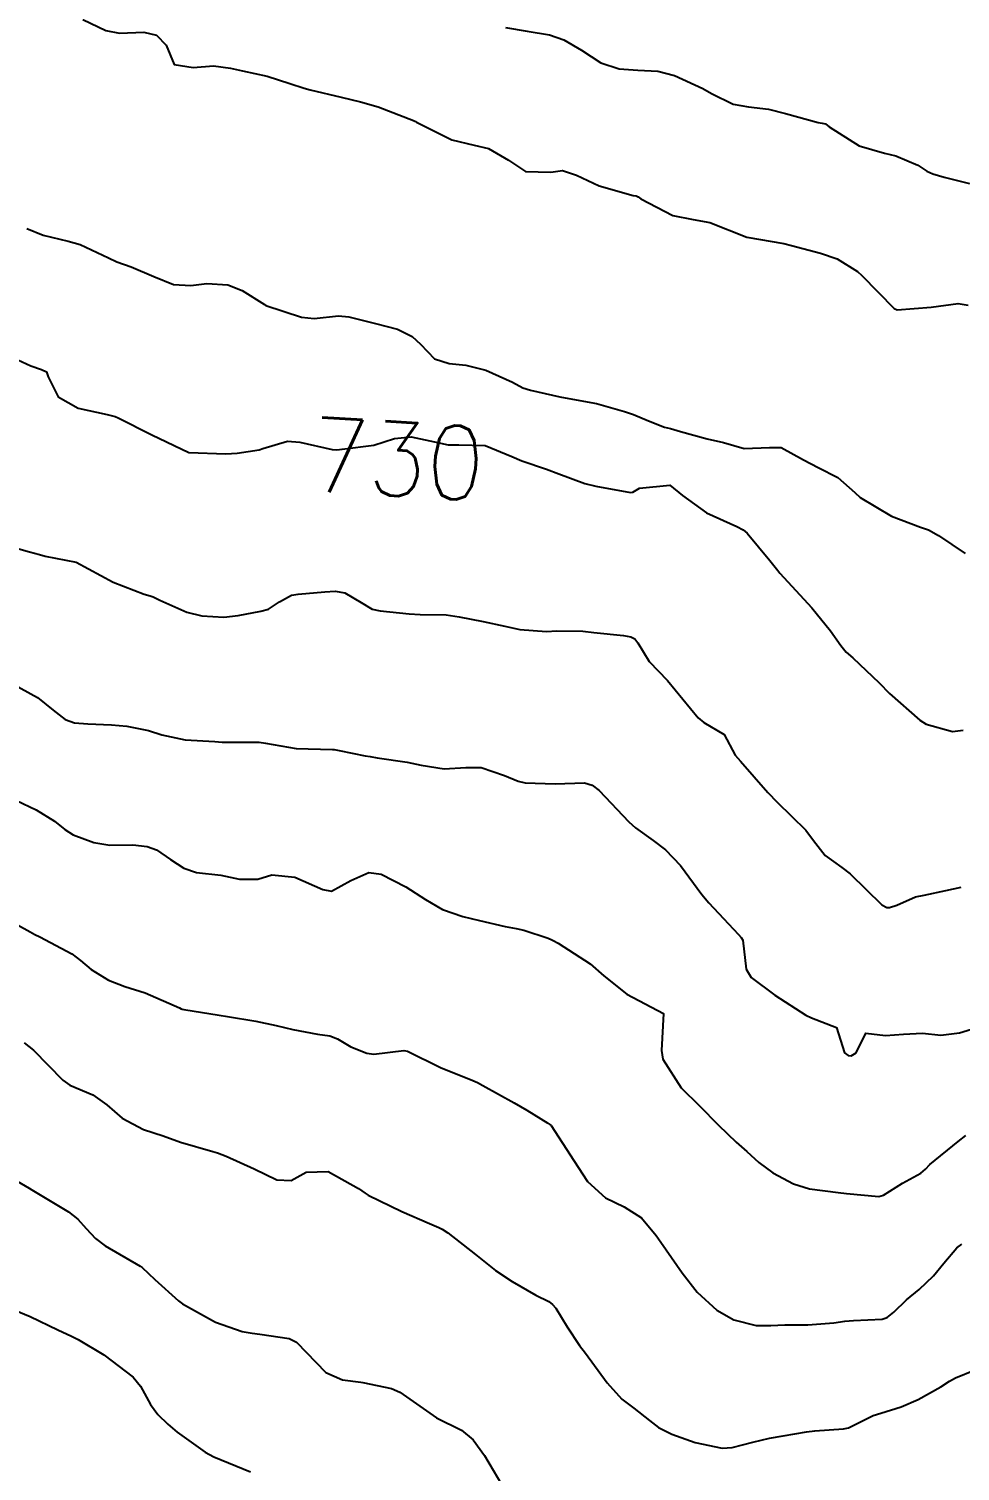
# Model space of a CAD drawing. Header units: metres. Extents: x 298520 to 308411, y 7433745 to 7450750.
# Drawn here: x 303411.5 to 303461.8, y 7440629 to 7440707 of the extents above; entities that cross this region are included whole.
import ezdxf
from ezdxf.enums import TextEntityAlignment as Align

# ---------------------------------------------------------------- set-up
doc = ezdxf.new("R2010")
doc.units = ezdxf.units.M
doc.header["$LTSCALE"] = 10
for name, color, linetype in [('Cotas', 45, 'Continuous'), ('Curvas de Nivel 1m', 11, 'Continuous'), ('Curvas de Nivel 5m', 15, 'Continuous')]:
    doc.layers.add(name, color=color, linetype=linetype)
doc.styles.add('Style-STANDARD', font='STANDARD.shx')

msp = doc.modelspace()

# ---------------------------------------------------------------- linework, layer by layer
at = {"layer": 'Curvas de Nivel 1m', "flags": 128}
for points, elevation in [([(303414.413, 7440707.486), (303415.657, 7440706.884), (303416.402, 7440706.739), (303417.717, 7440706.803), (303418.401, 7440706.636), (303418.913, 7440706.102), (303419.339, 7440705.052), (303420.381, 7440704.889), (303421.468, 7440704.983), (303422.381, 7440704.845), (303423.038, 7440704.709), (303424.377, 7440704.42), (303425.601, 7440704.018), (303426.37, 7440703.761), (303426.698, 7440703.678), (303428.366, 7440703.277), (303429.42, 7440703.03), (303430.361, 7440702.763), (303432.273, 7440702.022), (303432.353, 7440701.993), (303432.39, 7440701.976), (303432.439, 7440701.939), (303434.339, 7440700.985), (303435.55, 7440700.682), (303436.332, 7440700.516), (303437.405, 7440699.879), (303438.317, 7440699.275), (303439.697, 7440699.23), (303440.318, 7440699.326), (303441.086, 7440699.061), (303442.31, 7440698.499), (303444.136, 7440697.971), (303444.304, 7440697.95), (303444.411, 7440697.906), (303444.556, 7440697.796), (303446.29, 7440696.893), (303447.38, 7440696.666), (303448.284, 7440696.503), (303450.273, 7440695.72), (303452.27, 7440695.372), (303452.691, 7440695.274), (303454.265, 7440694.862), (303455.149, 7440694.554), (303456.255, 7440693.862), (303456.497, 7440693.648), (303458.235, 7440691.859), (303458.404, 7440691.797), (303460.236, 7440691.937), (303461.693, 7440692.131), (303462.237, 7440692.037)], 728), ([(303437.238, 7440707.054), (303438.408, 7440706.852), (303439.613, 7440706.644), (303440.401, 7440706.381), (303441.349, 7440705.83), (303442.386, 7440705.145), (303443.389, 7440704.811), (303444.383, 7440704.751), (303445.479, 7440704.681), (303446.38, 7440704.454), (303447.905, 7440703.755), (303448.37, 7440703.477), (303449.543, 7440702.911), (303450.363, 7440702.764), (303451.441, 7440702.63), (303452.36, 7440702.403), (303454.125, 7440701.912), (303454.355, 7440701.881), (303454.519, 7440701.842), (303454.728, 7440701.674), (303456.338, 7440700.662), (303457.715, 7440700.254), (303458.33, 7440700.119), (303459.506, 7440699.612), (303460.006, 7440699.291), (303460.318, 7440699.149), (303460.945, 7440698.966), (303462.313, 7440698.615)], 727), ([(303411.397, 7440696.189), (303412.278, 7440695.832), (303413.615, 7440695.508), (303414.265, 7440695.33), (303415.796, 7440694.596), (303416.255, 7440694.384), (303417.016, 7440694.122), (303418.248, 7440693.586), (303419.306, 7440693.157), (303420.243, 7440693.11), (303421.106, 7440693.21), (303422.244, 7440693.146), (303423.028, 7440692.835), (303424.233, 7440692.072), (303424.306, 7440692.029), (303426.224, 7440691.39), (303426.907, 7440691.318), (303428.225, 7440691.476), (303428.787, 7440691.419), (303430.219, 7440691.05), (303431.412, 7440690.751), (303432.209, 7440690.352), (303432.649, 7440689.933), (303433.412, 7440689.139), (303434.193, 7440688.9), (303435.093, 7440688.807), (303436.189, 7440688.538), (303437.617, 7440687.876), (303438.179, 7440687.584), (303438.587, 7440687.453), (303440.172, 7440687.095), (303441.064, 7440686.937), (303442.167, 7440686.734), (303443.665, 7440686.3), (303444.158, 7440686.135), (303444.964, 7440685.788), (303445.825, 7440685.45), (303446.149, 7440685.374), (303446.697, 7440685.215), (303448.144, 7440684.816), (303449.022, 7440684.617), (303450.139, 7440684.302), (303451.5, 7440684.346), (303452.139, 7440684.345), (303453.33, 7440683.688), (303454.129, 7440683.273), (303455.197, 7440682.738), (303456.116, 7440681.917), (303456.408, 7440681.647), (303458.098, 7440680.641), (303459.655, 7440680.041), (303460.087, 7440679.896), (303460.622, 7440679.595), (303462.073, 7440678.618)], 729), ([(303410.072, 7440679.13), (303411.53, 7440678.723), (303412.067, 7440678.565), (303412.377, 7440678.486), (303414.063, 7440678.15), (303416.052, 7440677.081), (303417.727, 7440676.433), (303418.045, 7440676.346), (303418.217, 7440676.28), (303418.565, 7440676.102), (303420.034, 7440675.46), (303420.839, 7440675.264), (303422.03, 7440675.182), (303422.804, 7440675.28), (303424.035, 7440675.517), (303424.444, 7440675.619), (303425.032, 7440676.02), (303425.681, 7440676.379), (303426.047, 7440676.434), (303427.491, 7440676.553), (303428.049, 7440676.582), (303428.558, 7440676.492), (303429.441, 7440675.969), (303430.038, 7440675.614), (303430.466, 7440675.526), (303432.034, 7440675.372), (303432.634, 7440675.334), (303434.034, 7440675.314), (303434.735, 7440675.207), (303436.029, 7440674.95), (303437.202, 7440674.702), (303438.023, 7440674.514), (303439.451, 7440674.419), (303440.022, 7440674.455), (303441.427, 7440674.421), (303442.021, 7440674.348), (303443.622, 7440674.201), (303444.016, 7440674.131), (303444.226, 7440674.008), (303444.387, 7440673.794), (303445, 7440672.782), (303445.993, 7440671.77), (303447.656, 7440669.753), (303447.96, 7440669.498), (303449.061, 7440668.84), (303449.653, 7440667.724), (303449.784, 7440667.565), (303449.94, 7440667.411), (303451.412, 7440665.705), (303451.915, 7440665.196), (303453.471, 7440663.684), (303453.887, 7440663.126), (303454.509, 7440662.301), (303455.411, 7440661.657), (303455.868, 7440661.322), (303457.577, 7440659.633), (303457.842, 7440659.504), (303457.978, 7440659.492), (303458.376, 7440659.625), (303459.394, 7440660.071), (303459.851, 7440660.171), (303461.034, 7440660.414), (303461.858, 7440660.604)], 731), ([(303410.562, 7440671.617), (303411.973, 7440670.838), (303412.804, 7440670.167), (303413.459, 7440669.659), (303413.956, 7440669.478), (303414.685, 7440669.413), (303415.955, 7440669.374), (303416.787, 7440669.289), (303417.952, 7440669.063), (303418.674, 7440668.823), (303419.948, 7440668.555), (303421.55, 7440668.461), (303421.947, 7440668.44), (303423.555, 7440668.435), (303423.947, 7440668.439), (303424.286, 7440668.375), (303425.944, 7440668.097), (303427.893, 7440668.041), (303427.943, 7440668.037), (303427.986, 7440668.032), (303428.267, 7440667.985), (303429.671, 7440667.695), (303429.94, 7440667.65), (303430.304, 7440667.592), (303431.937, 7440667.359), (303432.683, 7440667.185), (303433.934, 7440666.997), (303435.101, 7440667.069), (303435.935, 7440667.054), (303437.187, 7440666.621), (303437.927, 7440666.324), (303438.297, 7440666.235), (303439.926, 7440666.176), (303441.512, 7440666.239), (303441.926, 7440666.116), (303442.302, 7440665.816), (303443.898, 7440664.12), (303444.261, 7440663.794), (303445.218, 7440663.112), (303445.881, 7440662.611), (303446.701, 7440661.762), (303447.85, 7440660.203), (303448.226, 7440659.744), (303449.013, 7440658.91), (303449.826, 7440658.034), (303449.973, 7440657.876), (303450.055, 7440657.727), (303450.251, 7440656.167), (303450.506, 7440655.719), (303451.789, 7440654.769), (303453.462, 7440653.683), (303453.771, 7440653.538), (303455.115, 7440653.009), (303455.56, 7440651.653), (303455.751, 7440651.496), (303455.922, 7440651.477), (303456.191, 7440651.646), (303456.7, 7440652.704), (303457.762, 7440652.585), (303458.731, 7440652.652), (303459.764, 7440652.709), (303460.764, 7440652.596), (303461.764, 7440652.717), (303462.415, 7440652.925)], 732), ([(303410.828, 7440665.272), (303411.902, 7440664.783), (303412.882, 7440664.165), (303413.441, 7440663.709), (303413.886, 7440663.422), (303415.003, 7440663.017), (303415.88, 7440662.872), (303417.121, 7440662.877), (303417.88, 7440662.8), (303418.392, 7440662.616), (303419.149, 7440662.091), (303419.866, 7440661.621), (303420.552, 7440661.383), (303421.861, 7440661.24), (303422.877, 7440661.03), (303423.858, 7440661.032), (303424.629, 7440661.261), (303425.86, 7440661.132), (303427.374, 7440660.471), (303427.849, 7440660.388), (303428.882, 7440660.95), (303429.864, 7440661.392), (303430.52, 7440661.296), (303431.853, 7440660.615), (303432.931, 7440659.929), (303433.838, 7440659.398), (303434.945, 7440659.015), (303435.832, 7440658.803), (303437.234, 7440658.471), (303437.828, 7440658.357), (303438.227, 7440658.264), (303439.539, 7440657.844), (303439.737, 7440657.757), (303439.822, 7440657.713), (303440.087, 7440657.57), (303441.809, 7440656.458), (303442.55, 7440655.813), (303443.788, 7440654.812), (303445.773, 7440653.77), (303445.671, 7440651.771), (303445.746, 7440651.311), (303446.738, 7440649.76), (303447.713, 7440648.777), (303448.75, 7440647.74), (303449.694, 7440646.823), (303450.275, 7440646.307), (303450.935, 7440645.711), (303451.675, 7440645.159), (303452.791, 7440644.564), (303453.662, 7440644.294), (303455.22, 7440644.096), (303455.659, 7440644.046), (303457.406, 7440643.883), (303457.658, 7440643.948), (303458.694, 7440644.593), (303459.676, 7440645.137), (303459.921, 7440645.365), (303460.154, 7440645.603), (303461.696, 7440646.848), (303462.106, 7440647.169)], 733), ([(303409.832, 7440659.14), (303411.577, 7440658.182), (303411.822, 7440658.047), (303412.09, 7440657.908), (303413.811, 7440657.002), (303414.295, 7440656.64), (303414.856, 7440656.144), (303415.794, 7440655.564), (303416.675, 7440655.236), (303417.785, 7440654.894), (303419.637, 7440654.082), (303419.719, 7440654.028), (303419.772, 7440654.003), (303419.864, 7440653.988), (303421.769, 7440653.68), (303422.221, 7440653.603), (303423.766, 7440653.362), (303424.863, 7440653.123), (303425.762, 7440652.899), (303427.097, 7440652.659), (303427.759, 7440652.567), (303428.173, 7440652.4), (303428.896, 7440651.973), (303429.748, 7440651.631), (303430.124, 7440651.579), (303431.75, 7440651.771), (303431.952, 7440651.736), (303433.737, 7440650.857), (303435.471, 7440650.149), (303435.725, 7440650.048), (303436.01, 7440649.887), (303437.714, 7440648.934), (303438.4, 7440648.549), (303439.534, 7440647.843), (303439.641, 7440647.779), (303439.702, 7440647.721), (303440.936, 7440645.827), (303441.666, 7440644.688), (303442.649, 7440643.81), (303443.648, 7440643.328), (303444.585, 7440642.728), (303445.39, 7440641.774), (303445.628, 7440641.421), (303446.782, 7440639.758), (303447.592, 7440638.706), (303448.658, 7440637.739), (303449.578, 7440637.224), (303450.78, 7440636.917), (303451.575, 7440636.916), (303452.33, 7440636.938), (303453.576, 7440636.948), (303454.971, 7440637.053), (303455.578, 7440637.137), (303456.043, 7440637.181), (303457.579, 7440637.25), (303457.865, 7440637.342), (303458.215, 7440637.624), (303458.909, 7440638.297), (303459.595, 7440638.858), (303460.369, 7440639.599), (303460.92, 7440640.284), (303461.626, 7440641.109), (303461.899, 7440641.307)], 734), ([(303409.671, 7440645.4), (303411.513, 7440644.323), (303411.654, 7440644.245), (303411.757, 7440644.179), (303413.642, 7440643.05), (303414.143, 7440642.657), (303414.602, 7440642.145), (303415.101, 7440641.611), (303415.624, 7440641.209), (303417.514, 7440640.111), (303417.612, 7440640.036), (303418.302, 7440639.4), (303419.585, 7440638.239), (303419.802, 7440638.078), (303421.573, 7440637.097), (303423.026, 7440636.588), (303423.567, 7440636.49), (303423.967, 7440636.434), (303425.565, 7440636.21), (303425.958, 7440636.006), (303427.539, 7440634.375), (303428.433, 7440633.977), (303429.421, 7440633.851), (303429.532, 7440633.836), (303431.087, 7440633.505), (303431.527, 7440633.305), (303433.513, 7440631.92), (303434.87, 7440631.263), (303435.501, 7440630.732), (303436.108, 7440629.884), (303437.048, 7440628.295)], 736), ([(303409.583, 7440638.2), (303411.575, 7440637.39), (303413.057, 7440636.676), (303413.566, 7440636.435), (303413.759, 7440636.351), (303414.171, 7440636.151), (303415.551, 7440635.32), (303417.139, 7440634.114), (303417.528, 7440633.628), (303418.066, 7440632.649), (303418.472, 7440632.096), (303418.999, 7440631.579), (303419.504, 7440631.15), (303421.019, 7440630.065), (303421.489, 7440629.817), (303421.889, 7440629.654), (303423.477, 7440628.995)], 737)]:
    msp.add_lwpolyline(points, dxfattribs=dict(at, elevation=elevation))
at = {"layer": 'Curvas de Nivel 5m', "flags": 128}
for points, elevation in [([(303410.195, 7440689.416), (303411.604, 7440688.77), (303412.187, 7440688.576), (303412.45, 7440688.441), (303412.542, 7440688.175), (303413.09, 7440687.084), (303414.166, 7440686.478), (303415.734, 7440686.134), (303416.161, 7440686.03), (303416.323, 7440685.965), (303418.147, 7440685.043), (303420.133, 7440684.08), (303422.132, 7440684.011), (303422.758, 7440684.051), (303423.936, 7440684.233), (303424.137, 7440684.291), (303425.468, 7440684.692), (303426.142, 7440684.639), (303427.89, 7440684.239), (303428.135, 7440684.225), (303428.415, 7440684.265), (303430.138, 7440684.473), (303431.252, 7440684.838), (303432.143, 7440684.931), (303433.41, 7440684.658), (303434.139, 7440684.493), (303434.727, 7440684.5), (303436.139, 7440684.46), (303437.594, 7440683.875), (303438.131, 7440683.628), (303439.453, 7440683.177), (303440.124, 7440682.922), (303441.536, 7440682.408), (303442.117, 7440682.255), (303443.99, 7440681.926), (303444.114, 7440681.948), (303444.474, 7440682.152), (303446.118, 7440682.325), (303446.801, 7440681.763), (303448.099, 7440680.829), (303449.735, 7440680.079), (303450.086, 7440679.898), (303450.297, 7440679.718), (303451.521, 7440678.253), (303451.949, 7440677.701), (303452.061, 7440677.555), (303453.782, 7440675.683), (303454.03, 7440675.396), (303454.796, 7440674.444), (303455.357, 7440673.66), (303455.648, 7440673.294), (303456.006, 7440672.986), (303457.42, 7440671.636), (303457.984, 7440671.058), (303459.619, 7440669.613), (303459.961, 7440669.399), (303461.384, 7440669.016), (303461.958, 7440669.072)], 730), ([(303411.25, 7440652.185), (303411.747, 7440651.786), (303413.331, 7440650.164), (303413.72, 7440649.898), (303414.947, 7440649.374), (303415.71, 7440648.842), (303416.538, 7440648.122), (303417.697, 7440647.507), (303418.759, 7440647.159), (303419.69, 7440646.809), (303421.43, 7440646.318), (303421.685, 7440646.243), (303422.151, 7440646.055), (303423.673, 7440645.379), (303424.901, 7440644.785), (303425.664, 7440644.744), (303426.479, 7440645.194), (303427.671, 7440645.228), (303429.302, 7440644.322), (303429.655, 7440644.067), (303429.834, 7440643.958), (303431.644, 7440643.075), (303433.132, 7440642.431), (303433.636, 7440642.214), (303433.831, 7440642.113), (303434.133, 7440641.913), (303435.616, 7440640.746), (303436.709, 7440639.879), (303437.597, 7440639.282), (303438.89, 7440638.556), (303439.586, 7440638.2), (303439.784, 7440638.047), (303439.962, 7440637.844), (303440.573, 7440636.835), (303441.239, 7440635.825), (303441.557, 7440635.416), (303442.734, 7440633.808), (303443.524, 7440632.927), (303444.171, 7440632.441), (303445.012, 7440631.778), (303445.507, 7440631.396), (303446.233, 7440631.032), (303447.496, 7440630.595), (303448.946, 7440630.281), (303449.492, 7440630.311), (303450.599, 7440630.61), (303451.5, 7440630.82), (303452.246, 7440630.948), (303453.505, 7440631.159), (303453.958, 7440631.221), (303455.508, 7440631.326), (303455.776, 7440631.381), (303456.279, 7440631.642), (303457.105, 7440632.046), (303457.518, 7440632.17), (303458.618, 7440632.523), (303459.526, 7440632.912), (303460.76, 7440633.592), (303461.218, 7440633.904), (303461.541, 7440634.09), (303462.606, 7440634.51)], 735)]:
    msp.add_lwpolyline(points, dxfattribs=dict(at, elevation=elevation))

# ---------------------------------------------------------------- texts
at = {"layer": 'Cotas', "style": 'Style-STANDARD'}
msp.add_text('730', height=4, rotation=356.598, dxfattribs=at).set_placement((303431.425, 7440683.729, 730), align=Align.MIDDLE_CENTER)

doc.saveas('drawing.dxf')
